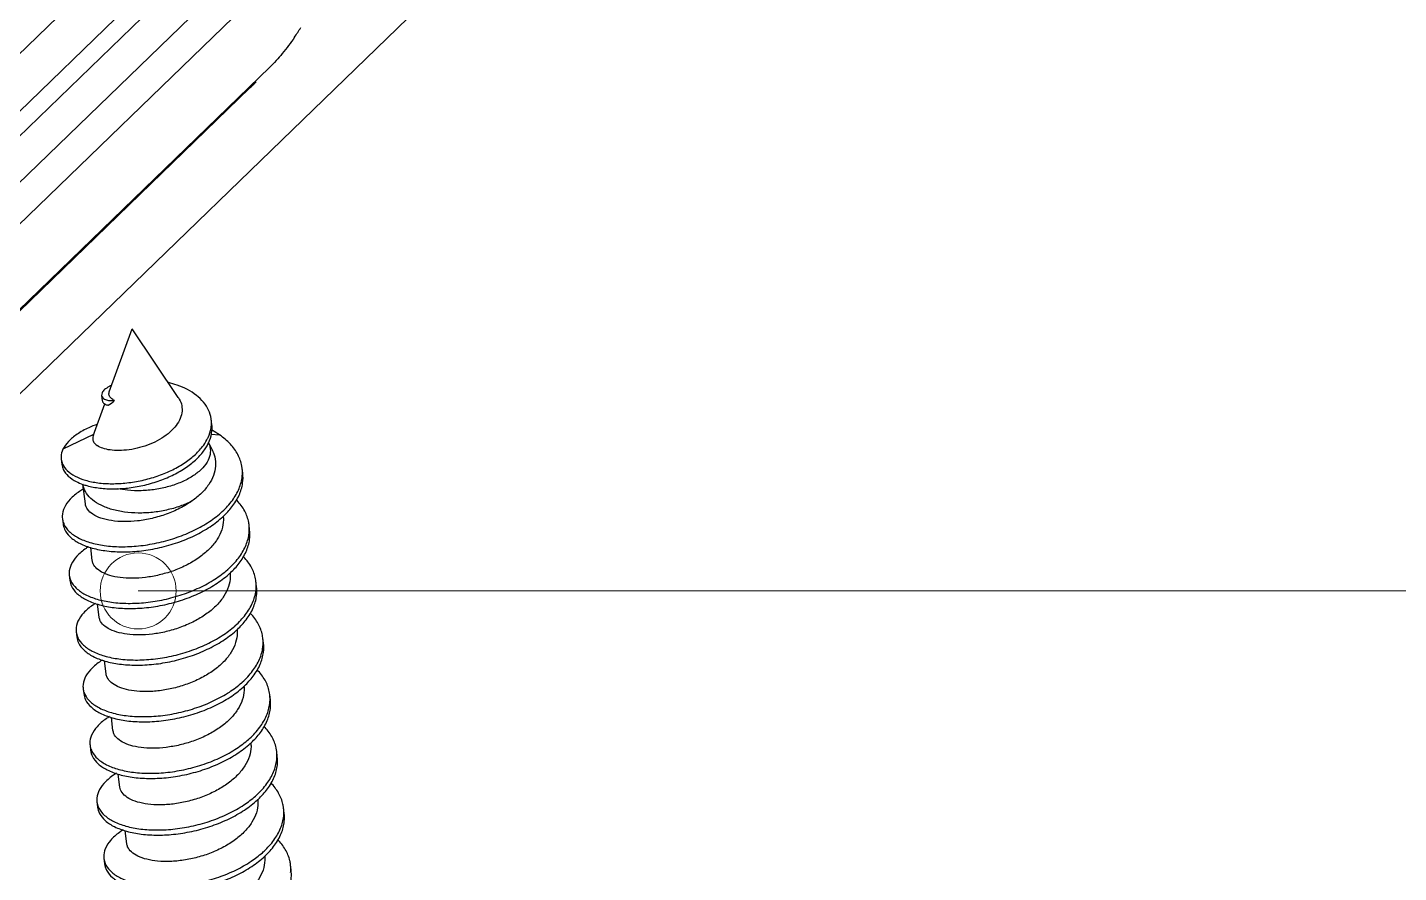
# Model space of a CAD drawing. Header units: millimetres. Extents: x 3559 to 4719, y 1270 to 1649.
# Drawn here: x 4502.55 to 4521.5, y 1328.13 to 1339.8 of the extents above; entities that cross this region are included whole.
import ezdxf

# ---------------------------------------------------------------- set-up
doc = ezdxf.new("R2010")
doc.units = ezdxf.units.MM
doc.layers.get('0').update_dxf_attribs({"linetype": 'CONTINUOUS'})
doc.styles.add('longtou', font='romand.shx', dxfattribs={"width": 0.800000011920929, "bigfont": 'fangsong.shx'})
doc.dimstyles.new('YanXiu', dxfattribs={"dimtxt": 2.5, "dimasz": 2.2, "dimexe": 1, "dimexo": 0, "dimgap": 0.66, "dimtad": 0, "dimzin": 0, "dimdsep": 46, "dimtxsty": 'longtou', "dimblk": 'CLOSEDBLANK', "dimcen": 0, "dimclrd": 3, "dimclre": 3, "dimclrt": 7, "dimadec": 0, "dimazin": 0, "dimtfac": 1, "dimtdec": 4, "dimtofl": 0, "dimtmove": 0, "dimatfit": 3, "dimldrblk": 'CLOSEDBLANK', "dimfxl": 0, "dimtolj": 1, "dimtzin": 0, "dimlwd": 0, "dimlwe": 0, "dimarcsym": 0})

# ---------------------------------------------------------------- blocks, each defined once
blk = doc.blocks.new('_ClosedBlank')
at = {"color": 0, "linetype": 'ByBlock', "lineweight": -2}
for p, q in [((-1, 0.1666666666666667), (0, 0)), ((-1, 0.1666666666666667), (-1, -0.1666666666666667)), ((0, 0), (-1, -0.1666666666666667))]:
    blk.add_line(p, q, dxfattribs=at)
blk = doc.blocks.new('*U86')
at = {"color": 7, "linetype": 'Continuous'}
for p, q in [((87.77818831610057, 83.47009663831864), (42.58232509370009, 39.75068452221853)), ((47.47680629320075, 50.01214599201853), (81.9178360486003, 83.32806179101863)), ((47.6440288015001, 48.83504349231862), (83.01829291490048, 83.05370690101859)), ((83.63645666259981, 82.89959250351853), (48.22580077720067, 48.64572616321857)), ((47.58507845280019, 49.18144014451855), (82.01994986059981, 82.49139877581865)), ((83.8569187642006, 82.43763602991862), (48.44626287880055, 48.18376968961866)), ((83.99884609360015, 81.18683515451858), (83.8358738896004, 81.02918690001866)), ((83.8358738896004, 81.02918690001866), (83.66021256050044, 80.85926404661859)), ((83.67190073910024, 80.8471811458187), (48.26124478120073, 46.5933147353187)), ((83.66021256050044, 80.85926404661859), (48.58819014680012, 46.93296875491865)), ((81.39251293410052, 75.9160784881185), (81.76502849230019, 76.93713561461868)), ((82.5142664165005, 75.8246951478186), (81.76502849230019, 76.93713561461868)), ((81.26777222370038, 75.85771286251861), (81.27798360490033, 75.77404656101862)), ((81.13137965170063, 75.20031778181851), (81.3203036859004, 75.71815449291853)), ((81.37009408870017, 75.69814340651851), (81.37515405220074, 75.69692035681851)), ((81.37009408870017, 75.69814340651851), (81.37121794220002, 75.6978593321187)), ((83.05979987220053, 75.38565852981856), (83.04958849100058, 75.46932483131854)), ((81.13751147150015, 75.22051625171866), (80.63975117859991, 74.9825253418187)), ((81.13782162010011, 75.21797507851852), (81.13751147150015, 75.22051625171866)), ((83.04822927750047, 75.2265786162186), (83.18667216770064, 75.21526752161867)), ((80.61057813620027, 74.8195740434187), (80.62078951740023, 74.73590774181866)), ((83.56202705160013, 74.59489515221867), (83.55181567040017, 74.67856145371866)), ((81.0035471200008, 74.09662602921867), (80.96461955490031, 74.4155765543187)), ((80.63007560660026, 73.85494701121866), (80.64028698780021, 73.77128070971867)), ((83.67435224470046, 73.67456583541866), (83.66414086360055, 73.75823213691865)), ((81.11587231310023, 73.1762967125187), (81.0904221046003, 73.3848213754186)), ((80.74240079980063, 72.93461769451869), (80.75261218100059, 72.85095139291866)), ((83.78667743789993, 72.7542365187187), (83.77646605670088, 72.83790282021869)), ((81.2281975063006, 72.25596739581852), (81.20276498970088, 72.46434710011863)), ((80.85472599290006, 72.01428837771869), (80.86493737410092, 71.9306220762187)), ((83.89900263100026, 71.83390720191869), (83.8887912498003, 71.9175735035185)), ((81.34052269940003, 71.33563807901851), (81.31502661860031, 71.54453859291857)), ((80.96705118610043, 71.0939590610185), (80.97726256730039, 71.01029275951873)), ((84.01132782420063, 70.9135778852185), (84.00111644300068, 70.99724418671872)), ((81.45284789250036, 70.41530876231855), (81.42729204019997, 70.6246990105185)), ((81.07937637920077, 70.17362974421872), (81.08958776040072, 70.0899634427185)), ((84.12365301730006, 69.99324856851854), (84.1134416361001, 70.07691487001853)), ((81.56517308570074, 69.49497944551854), (81.5395611861004, 69.70482891341862)), ((81.19170157240023, 69.25330042751852), (81.20191295360019, 69.16963412601854)), ((84.23597821050043, 69.07291925171853), (84.22576682930048, 69.15658555321852)), ((81.67749827880016, 68.57465012881858), (81.65183399000034, 68.7849288452187)), ((81.30402676550057, 68.33297111081856), (81.31423814670052, 68.24930480921853)), ((84.34830340359986, 68.15258993501857), (84.33809202240082, 68.23625623651856))]:
    blk.add_line(p, q, dxfattribs=at)
for centre, radius, start, end in [((81.0221731438005, 83.96119576071851), 4.0803608596, 325.9440995765231, 328.6055845217805), ((81.04046875590029, 83.56087703551862), 3.7800649306, 315.2489055741112, 316.4016412727747), ((81.18521181640062, 83.41733306451852), 3.5762134561, 314.0544208526727, 315.2495094076251), ((80.74555956330005, 76.65847749201862), 1.1493395254, 303.2153977832244, 309.6287860655255), ((82.55810917090002, 75.41001440841865), 0.4950434443, 357.1834780675944, 6.881028639206598), ((81.23412016330076, 75.16078592921872), 0.1115405542, 187.3750335331054, 189.2929380265988), ((81.27750718010066, 75.15183277841857), 0.1559237497, 157.1210336830861, 161.5857108371), ((81.2839371523005, 75.1491610945186), 0.1628865815, 154.0194178691957, 157.1345353132979), ((81.29637607830045, 75.14311166961852), 0.1767185123, 152.6622209238787, 154.0229814970052), ((82.36501797390065, 75.46717833591856), 0.6979544227, 331.5227226307014, 335.3402812611986), ((82.43050415240032, 75.35874014901856), 0.6373853039999999, 337.2781065097996, 338.6773619096), ((82.12373886080059, 74.55628101751859), 1.0324651322, 20.99265442120446, 31.23194449789331), ((80.8841392776003, 74.85418728481864), 0.2755862047, 187.2112529767048, 204.2763565084202), ((82.93853108660005, 74.60461084781855), 0.6177065202, 359.1028172901056, 6.875599196095399), ((81.45191193250048, 76.3918785763185), 2.0524971634, 270.5026643990784, 270.8914417203059), ((80.93630119610043, 73.89380990261861), 0.3085015418, 187.2327457962034, 202.7669899054084), ((80.9370159875998, 73.89396017151853), 0.3092188237, 202.741409913301, 204.1421824277267), ((82.2301158547998, 74.98443647521867), 1.4908430508, 311.4556390293228, 313.1520445379795), ((83.05002739980046, 73.68419140251854), 0.6185345638, 359.1088270178982, 6.874696090404859), ((82.34526922840087, 74.06098843751852), 1.4866323355, 311.6862024210076, 313.1565653552998), ((81.05183244530053, 72.97461571981853), 0.3118819355, 202.7281083781736, 204.7152263403065), ((83.16173127410002, 72.76377567951863), 0.61915645, 359.1143794338963, 6.875752176401517), ((82.46041193880046, 73.13755269071862), 1.4824379468, 311.9175777810991, 313.1612874093874), ((81.16661585170004, 72.0552933810186), 0.3145228646, 202.7202152216937, 205.2861904792823), ((83.27356232810052, 71.84336160451858), 0.6196518157, 359.1197905220039, 6.878062841402124), ((82.57554329480081, 72.21413025371862), 1.4782611408, 312.1497565980234, 313.1662197796897), ((81.28136088700012, 71.1359896690185), 0.3171357635, 202.7174055240219, 205.8551379007945), ((83.38552432810047, 70.92295046001868), 0.6200168764, 359.1249402658962, 6.881550507602004), ((82.6906644861001, 71.29071962981857), 1.4741000435, 312.382741391691, 313.1713854349904), ((81.39606153370005, 70.21670023581851), 0.3197137653, 202.719270074224, 206.4220882442999), ((83.49762046430078, 70.00254354361869), 0.6202484124000001, 359.1297083921021, 6.886131602903016), ((81.51071377170047, 69.29742188171872), 0.3222522812, 202.7254647930968, 206.9871290514016), ((82.8057767716, 70.3673192833187), 1.4699527059, 312.6165349201197, 313.1768068575062), ((83.6098532973001, 69.0821421566186), 0.6203438221, 359.1339752161063, 6.891716907403272), ((81.62531294420023, 68.37815060451862), 0.3247457746, 202.7355695743963, 207.5503028509238), ((82.92088147810045, 69.44392764411873), 1.4658171092, 312.8511401966162, 313.1825059782299), ((83.72222476930074, 68.16174759691853), 0.6203011111, 359.1376219659987, 6.898212152291546), ((83.71938016360036, 68.16169992781852), 0.6231446836, 354.8443416844959, 359.1459409986945)]:
    blk.add_arc(centre, radius, start, end, dxfattribs=at)
for points, start_tangent, end_tangent in [([(84.40271785520054, 81.6761876210187), (84.20515416640046, 81.41118245681855)], (-0.5602988271984929, -0.8282905433723082), (-0.6365272590447983, -0.7712542048461818)), ([(84.20515416640046, 81.41118245681855), (83.99884609360015, 81.18683515451858)], (-0.6365272590179945, -0.7712542048683035), (-0.7187494001255464, -0.69526922829877)), ([(81.42892231600035, 76.02036732261854), (81.3882462884003, 76.00011090111866), (81.31663723769998, 75.95101199641863), (81.27674477680011, 75.90178110571856), (81.26776544990025, 75.85771201211855)], (-0.9108089577027139, -0.4128281029296527), (0.1245681597224795, -0.9922110529435534)), ([(83.04958685010024, 75.46932463161852), (83.04858354240059, 75.4770446383186), (83.00704831290022, 75.61789148771868), (82.92527924180013, 75.74632014971871), (82.80827224780023, 75.85868476861856), (82.66238642890039, 75.9521753587187), (82.49502592360022, 76.02492337451872), (82.35264924590047, 76.06719354041866)], (-0.1207786628792865, 0.992679462159408), (-0.9714625406971481, 0.237193026925839)), ([(81.26776544990025, 75.85771201211855), (81.26795829930052, 75.85632014151861), (81.2880464751006, 75.8181485869186), (81.29897055699985, 75.80850494581864)], (0.1245681606354595, -0.9922110528289323), (0.7981844440344922, -0.6024131417070419)), ([(81.29897055699985, 75.80850494581864), (81.33330767670031, 75.79022366541858), (81.39879720200042, 75.7747896376186), (81.47862098299993, 75.77326435401869)], (0.7981844440696787, -0.6024131416604205), (0.9977675888076809, 0.06678202396533468)), ([(81.47862098299993, 75.77326435401869), (81.42056552470058, 75.81246446671867), (81.39050689100077, 75.85932253561873), (81.39061866970042, 75.9103643811186), (81.39247346320008, 75.91616823251866)], (-0.9001084067848607, 0.4356659913686399), (0.3342090099367649, 0.9424989855045401)), ([(82.51433808070033, 75.8246000784186), (82.53104362839986, 75.79744517481868), (82.57014551140037, 75.69026064441869), (82.57120120630043, 75.5731516891185), (82.53243603650026, 75.45453080021866), (82.45789370840066, 75.34186215141858), (82.3485953940999, 75.23542690941872), (82.20998550350032, 75.14115551271857), (82.05339809290035, 75.0652719002187), (81.88601993230077, 75.00923624391862), (81.71376832680016, 74.97416417751856), (81.54915782290027, 74.96178173211865)], (0.5583554297520351, -0.829601840684084), (-0.9999731928574329, -0.007322128550582639)), ([(81.27838542110021, 75.77409523941856), (81.28452008400018, 75.75299942091851)], (0.1202665377793053, -0.99274163803609), (0.4412177706436959, -0.8974000662292192)), ([(81.28452008400018, 75.75299942091851), (81.31807222780026, 75.71905133041855), (81.32010570700004, 75.71782101861868)], (0.4412177701133174, -0.8974000664899864), (0.8598791231090835, -0.5104976921016917)), ([(81.32010570700004, 75.71782101861868), (81.37009290560036, 75.69813868171855)], (0.8598791230371183, -0.5104976922229096), (0.9700496229431758, -0.2429068319907913)), ([(81.19690653500038, 75.38735145711871), (81.05927579870058, 75.33165110951859), (80.86862077610022, 75.2259805230185), (80.72708860420062, 75.1074626422187), (80.63975117859991, 74.9825253418187)], (-0.9417084388688662, -0.3364301059108163), (-0.4251646097874361, -0.9051160448165181)), ([(82.99932016110051, 75.17597203191872), (83.04651755590021, 75.32811923651866), (83.05255460740045, 75.38568906981868)], (0.4168449620182564, 0.9089776001860544), (0.04826691392398936, 0.9988344732838641)), ([(83.0242589223999, 75.12697453701867), (83.06135485170034, 75.28111934891854), (83.05976492609989, 75.3856542931187)], (0.3635722068559827, 0.9315660204203835), (-0.1203531267315025, 0.9927311443114651)), ([(80.6329223306002, 74.74088326131869), (80.71005909560063, 74.6353047731186), (80.83579913590074, 74.54691555461864), (81.00388670020038, 74.48003151201851), (81.20645726780094, 74.43799758491855), (81.4343959216003, 74.42306484311871), (81.67774394210028, 74.43631603141853), (81.92613552270086, 74.47764227831863), (82.16924530620054, 74.54577143141864), (82.39722708970021, 74.63834621291858), (82.60112457110063, 74.75204820401859), (82.77323637280006, 74.88276166411856), (82.90741974060074, 75.0257694643185), (82.9785242928001, 75.13438655001869)], (0.4110671406833685, -0.911605071207044), (0.4764376301909118, 0.8792082714226862)), ([(81.12956715340079, 75.20108685661853), (81.1227584281005, 75.15461815121853), (81.12350236280054, 75.14646819701852)], (-0.3154897738274859, -0.9489289765890184), (0.1283065931851025, -0.9917345502427718)), ([(81.12404350890029, 75.1427741168186), (81.14334175880049, 75.09412622151854), (81.19704985499993, 75.04270663371858)], (0.1614259318362738, -0.9868848304289568), (0.8339005015925341, -0.5519148063276798)), ([(81.48384461230035, 74.33962983171864), (81.7180650725004, 74.35618613901852), (81.97010576340017, 74.40174646611854), (82.2152788712001, 74.47465856091867), (82.44339319500068, 74.57230254871865), (82.64526489270065, 74.69106178661855), (82.81310148010016, 74.82650556931867), (82.94081615830055, 74.97360540651857), (83.01842234130072, 75.11254463951855)], (0.9998790238732977, 0.01555434402928535), (0.3862117154024259, 0.9224101641276051)), ([(83.18667216770064, 75.21526752161867), (83.06382365480022, 75.29025968671863)], (-0.8231950067121127, 0.5677587347846308), (-0.8797812066639196, 0.4753788262017756)), ([(83.55179531790054, 74.67855898971857), (83.5471803131004, 74.70977932011851), (83.48365295060012, 74.89506156441871), (83.36187351190074, 75.06547549771858), (83.18667216770064, 75.21526752161867)], (-0.1201895176879519, 0.9927509656696073), (-0.8231950067793702, 0.5677587346871139)), ([(80.63975117859991, 74.9825253418187), (80.60874177090045, 74.85853063851869), (80.61073294150083, 74.81959347661859)], (-0.4251646101299509, -0.9051160446556271), (0.1245557815811653, -0.9922126068916405)), ([(81.54915782290027, 74.96178173211865), (81.40657311409996, 74.97069871411873), (81.28699641700041, 74.99849916201856), (81.19704985499993, 75.04270663371858)], (-0.9999731928573193, -0.007322128566087879), (-0.8188037682544346, 0.5740735049558883)), ([(83.00622056350039, 75.0871107989185), (83.02859314000034, 75.02284376641865), (83.03047030050038, 74.89901309801871), (82.98157313610045, 74.77367906611858), (82.88435243270033, 74.65312356611867), (82.74368101120035, 74.54338898751871), (82.56660949580055, 74.44997536211872), (82.36201292820078, 74.37756469541864), (82.14014593930006, 74.32978629881859), (81.91212877470025, 74.30903488421859), (81.68938993470056, 74.31635053791865), (81.52899587150023, 74.34082467931853)], (0.4276248557334167, -0.9039562947172693), (-0.9784494604917039, 0.206486448135207)), ([(83.08765112840047, 74.92614867021871), (83.1082326118003, 74.85949093181853), (83.12012474380026, 74.70962265251865), (83.08687100030056, 74.55849111261864), (83.00981319530001, 74.41020385161869), (82.8923514468006, 74.27021980341851), (82.7379974876003, 74.14212343571853)], (0.3584360840988359, -0.9335542692398189), (-0.8173091633519727, -0.576199385196564)), ([(80.62094477660048, 74.7359273041186), (80.6447133444999, 74.6538056638185), (80.72498207150056, 74.54720281231857), (80.85508312870024, 74.45853509371864), (80.96359369810034, 74.41254624031853)], (0.125008814119871, -0.9921556311347246), (0.9441890383311087, -0.3294040981763526)), ([(83.20690216890034, 73.9507628321187), (83.37616643740057, 74.12980116661856), (83.49216456400063, 74.32040322981857), (83.55000669450055, 74.51599015981856), (83.55616187820033, 74.59493870501865)], (0.7493711895482864, 0.662150149343022), (0.01524062819531996, 0.9998838548812617)), ([(83.24975818120038, 73.89680486091856), (83.38637781860052, 74.04613486511857), (83.50237594520058, 74.23673692831858), (83.5602180757005, 74.43232385831857), (83.5620066991005, 74.59489268811853)], (0.7294398314016797, 0.6840449783199123), (-0.1201895176937535, 0.9927509656689048)), ([(80.97235323760015, 74.3376834740186), (80.90619198560034, 74.29568679001864), (80.75619050230034, 74.1692640178187), (80.66224406430047, 74.03460140021866), (80.62804506710017, 73.8984164550186), (80.6302544293003, 73.85496948811851)], (-0.8606993853553743, -0.5091135119488392), (0.1247123436490689, -0.9921929405824034)), ([(80.96359369810034, 74.41254624031853), (81.02837482440009, 74.39226736291857), (81.23652841910007, 74.35182411011851), (81.4699185645004, 74.33946040081855)], (0.944189038333842, -0.3294040981685178), (0.999961547957142, 0.008769413159188458)), ([(82.7379974876003, 74.14212343571853), (82.54210826010058, 74.0575270451186), (82.32437432810002, 73.99503274241852), (82.0945907435007, 73.95745191501851), (81.86309414400057, 73.94647513701852), (81.64029893600036, 73.9625962472187), (81.43623312900036, 74.00508842261866), (81.26005789260034, 74.07204607091853), (81.11972265720033, 74.16044848801857), (81.02152653220037, 74.26632505821863), (80.96989092059994, 74.38491002131855), (80.96468091930001, 74.41558388031854)], (-0.8875123527012758, -0.4607839231165149), (-0.1188434602719496, 0.9929130032135695)), ([(82.7379974876003, 74.14212343571853), (82.5403081621007, 74.02353402831864), (82.31983459550065, 73.92836038641849), (82.08721430620062, 73.8596011084187), (81.85367364500053, 73.81900827711866), (81.63050490940077, 73.80699753831868), (81.42849317240052, 73.82262076731854), (81.25740152310027, 73.86362203791873), (81.12555721540048, 73.92653689441863), (81.03941548020066, 74.00685392481864), (81.00355006350037, 74.09662636621852)], (-0.8173091633114566, -0.5761993852540339), (-0.1228522243512748, 0.9924249749839754)), ([(83.66411488680023, 73.7582289934187), (83.65870846420057, 73.79390454191866), (83.5937817076001, 73.97890991751865), (83.47068920170022, 74.14890455671866), (83.45772656080044, 74.16243607701858)], (-0.1201364174749143, 0.9927573929194852), (-0.699020508990625, 0.7151016207578387)), ([(80.64046581050025, 73.77130318661852), (80.66505489270094, 73.68382262941873), (80.7516072870003, 73.56471735891864), (80.8942274785004, 73.46351589671872), (81.08693733900054, 73.38556791391852), (81.32171114250013, 73.33527251111855), (81.5888036458, 73.3158983886185), (81.87714846110066, 73.32945022681861), (82.17481043480075, 73.37658673721853), (82.46947354050099, 73.45659373561853), (82.7489443414006, 73.56741333661853), (83.0016504416999, 73.70572807731855), (83.21711355000025, 73.86709653061871)], (0.1247123437252334, -0.99219294057283), (0.7493711895468965, 0.6621501493445948)), ([(80.65484351150008, 73.76748893091849), (80.74139590580035, 73.64838366051868), (80.88401609730045, 73.5471821982187), (81.07672595780059, 73.46923421551855), (81.31149976130018, 73.41893881261853), (81.57859226460096, 73.39956469011872), (81.86693707990071, 73.4131165283186), (82.16459905369993, 73.46025303871852), (82.45926215930012, 73.54026003721856), (82.73873296020065, 73.65107963811852), (82.99143906050085, 73.78939437881854), (83.20690216890034, 73.9507628321187)], (0.4090092558044416, -0.9125302343847554), (0.7493711895281944, 0.6621501493657607)), ([(83.24431463690053, 73.89546252911873), (83.24712064970026, 73.83500039571868), (83.22004054490026, 73.67554696231855), (83.14562263170046, 73.51963918511865), (83.03030267980012, 73.37457092381851), (82.8748193632, 73.2394530428187), (82.68614237640031, 73.12074485741869), (82.47693514500043, 73.02478186391863), (82.259238529301, 72.95413510281855), (82.03637291900031, 72.9079818958187), (81.81722702930074, 72.88758825901868), (81.61600200870089, 72.89306799181873)], (0.1065718299681139, -0.9943050060505819), (-0.9956289960203034, 0.09339647896790673)), ([(83.31958559880059, 73.03075012581871), (83.32374347730001, 73.0344401537186), (83.49183511470073, 73.21382089041867), (83.60652047280018, 73.4046159248187), (83.66296336150026, 73.60023850661855), (83.66848714590014, 73.6745711639187)], (0.7491367262266868, 0.6624154024615991), (0.01517526327261781, 0.9998848490624341)), ([(83.36211726390047, 72.97650894331855), (83.50204649590069, 73.13015458881864), (83.61673185400014, 73.32094962331871), (83.67317474270021, 73.51657220511856), (83.67432626800019, 73.67456269191871)], (0.7294108838746773, 0.6840758455647752), (-0.1201364175220075, 0.9927573929137863)), ([(81.05634255000041, 73.40009449081867), (81.01441115260059, 73.37254481731861), (80.86566040570051, 73.24585473051866), (80.7730779641006, 73.11107905521862), (80.74030046500047, 72.97493993091871), (80.74256448120013, 72.93463831601866)], (-0.8470440010638806, -0.5315227749228556), (0.1249979306122466, -0.9921570023653797)), ([(81.61600200870089, 72.89306799181873), (81.44007579930076, 72.92245957691853), (81.29668862330072, 72.97311424621853), (81.1916285051002, 73.04188016451872), (81.13037583550067, 73.12401060621869), (81.11613090960054, 73.17629103461854)], (-0.9956289960201982, 0.09339647896902847), (-0.1242074747387945, 0.9922562689240173)), ([(83.77643481000086, 72.8378990396186), (83.77020333920063, 72.87802501361853), (83.70387856280013, 73.0627500379187), (83.57947566840085, 73.23232223661853), (83.56988026250019, 73.24227999761865)], (-0.1201173775890742, 0.992759696805387), (-0.6992120536186892, 0.7149143333815146)), ([(80.74256448120013, 72.93463831601866), (80.76416856030028, 72.85411745871852)], (0.1249979304569042, -0.9921570023849506), (0.3863676903550332, -0.9223448421548837)), ([(80.75277586240009, 72.85097201451867), (80.77873118160005, 72.76054893171863), (80.86664577560077, 72.6417952018187), (81.01051379060027, 72.54107962381863), (81.2043060891001, 72.4637320067186), (81.43995269650077, 72.41412690881862), (81.70767269070075, 72.39550481181868), (81.99637403260022, 72.40983965421856), (82.29410699460095, 72.45775813951855), (82.58855264810063, 72.53851411731853), (82.8675264457006, 72.65001908491854), (83.11947630820032, 72.78892756251867), (83.33395485850087, 72.95077385211857)], (0.1249979305888525, -0.9921570023683272), (0.746724608582211, 0.66513333921684)), ([(80.7685198004001, 72.84421523321862), (80.85643439439991, 72.72546150331868), (81.00030240940032, 72.62474592531862), (81.19409470790015, 72.54739830821859), (81.42974131539995, 72.4977932103186), (81.6974613095008, 72.47917111331867), (81.98616265140026, 72.49350595571855), (82.28389561340009, 72.54142444101853), (82.57834126690068, 72.62218041881852), (82.85731506450065, 72.73368538641853), (83.10926492700037, 72.8725938641187), (83.31958559880059, 73.03075012581871)], (0.4181190641240794, -0.9083922325823819), (0.7491367262504098, 0.6624154024347703)), ([(83.35669970829986, 72.97458228021856), (83.359344861301, 72.9095714869186), (83.3314974404002, 72.75255725941861), (83.25666721000016, 72.59729972921855), (83.13997790870053, 72.4515049692186), (82.98548959210075, 72.31790560251852), (82.8010641831006, 72.20181344881871), (82.59347386820082, 72.10609194411859), (82.37304145689995, 72.03419735081866), (82.14687846910056, 71.98738006391864), (81.92914927660058, 71.96724533141855), (81.72832720180031, 71.97273867501872)], (0.1052692328521985, -0.9944437583969794), (-0.9956289960181931, 0.09339647899040351)), ([(83.43177155230023, 72.11029733181863), (83.44055934420066, 72.11812709221863), (83.60747450070085, 72.29784687441861), (83.72084443780022, 72.48883126751866), (83.77588673809987, 72.68448578031871), (83.78081376150021, 72.7542057625185)], (0.7491924983740225, 0.6623523234503601), (0.01511738871346693, 0.9998857257499408)), ([(83.47448015860027, 72.05621652101854), (83.61768588189989, 72.21418057291862), (83.73105581900018, 72.40516496601867), (83.78609811930073, 72.6008194788185), (83.7866461911999, 72.75423273801857)], (0.7293761181900843, 0.6841129133512716), (-0.1201173776375601, 0.9927596967995205)), ([(81.16917425930023, 72.48008557391859), (81.12265787200067, 72.44939490431852), (80.97516111520054, 72.32244100851858), (80.88394466460068, 72.18755596241863), (80.852589317401, 72.0514663764186), (80.85487355140049, 72.01430700091873)], (-0.8473018353529695, -0.5311116641606447), (0.1252152819080066, -0.9921295949505278)), ([(81.72832720180031, 71.97273867501872), (81.55115282140014, 72.00244580851859), (81.40508393330038, 72.05469633981852), (81.30033152440046, 72.12490077121856), (81.24121930140063, 72.20713457411853), (81.22849580660022, 72.2558177898186)], (-0.9956289960257945, 0.09339647890937117), (-0.1234630304024283, 0.9923491724810622)), ([(83.88875467480011, 71.91756907811873), (83.88166495460064, 71.96214065111872), (83.81394356440069, 72.14658184751852), (83.6882329894006, 72.3157284690185), (83.68204567890007, 72.3221119596185)], (-0.1201192783079552, 0.9927594668290884), (-0.6993953423364779, 0.7147350244097744)), ([(80.85487355140049, 72.01430700091873), (80.87649937140031, 71.93381474001853)], (0.1252152819781326, -0.9921295949416775), (0.386240206330854, -0.9223982345025923)), ([(80.86508493260044, 71.93064069941852), (80.89244021110062, 71.8372817996185), (80.98171495250062, 71.71888293791858), (81.12682748430052, 71.61865616741852), (81.32169779480046, 71.54191131521861), (81.55821184170054, 71.4929982995186), (81.82655324300049, 71.47512931061851), (82.11560455760082, 71.49024750101853), (82.41340175130063, 71.53894755191868), (82.70762327000011, 71.62045136351867), (82.98609372830015, 71.73263986291863), (83.23728162309999, 71.87213962831856), (83.45077072540062, 72.03446079071864)], (0.1252152818919935, -0.9921295949525488), (0.7440534221664543, 0.668120127643516)), ([(80.88222882990067, 71.92094810111871), (80.97150357130067, 71.80254923941857), (81.11661610310057, 71.70232246891851), (81.3114864136005, 71.6255776167186), (81.54800046050059, 71.57666460111864), (81.81634186180054, 71.55879561211873), (82.10539317639996, 71.57391380251852), (82.40319037009976, 71.62261385341867), (82.69741188880016, 71.7041176651187), (82.9758823471002, 71.81630616441862), (83.22707024190095, 71.9558059299186), (83.43177155230023, 72.11029733181863)], (0.4271520160871797, -0.9041798245662517), (0.7491924983519986, 0.6623523234752715)), ([(83.46908081340007, 72.05374930491871), (83.47181495770019, 71.99843843551866), (83.44672608630026, 71.84129597741867), (83.37611825480053, 71.68832987071869), (83.26333543710098, 71.54269974851854), (83.1095828271009, 71.40632020671865), (82.92239111920026, 71.28637466681857), (82.71461389800061, 71.1892281075186), (82.49530517000039, 71.11653148051869), (82.26694394210062, 71.06822164251867), (82.04374953040042, 71.04699406691861), (81.84065239500069, 71.05240935831853)], (0.1045603126862464, -0.9945185473438666), (-0.9956289960192736, 0.09339647897888544)), ([(83.54395317140006, 71.18984043211867), (83.55734966710042, 71.20182357321869), (83.72308451910067, 71.3818790367186), (83.83513641220088, 71.57304917161855), (83.88877680890073, 71.76873189381854), (83.89314102380013, 71.83384254471866)], (0.7492546667058515, 0.6622819976562125), (0.01506262265414386, 0.9998865522641952)), ([(83.58684717410051, 71.13592783101853), (83.73329590030062, 71.29821273521861), (83.84534779339992, 71.48938287011856), (83.89898819009977, 71.68506559231855), (83.89896605600006, 71.8339027765187)], (0.7293353504191005, 0.6841563758593849), (-0.1201192782920454, 0.9927594668310136)), ([(81.28196902770014, 71.56005454521869), (81.23093223320029, 71.52623712991863), (81.0846926924005, 71.39902293661862), (80.9948441967008, 71.2640322089187), (80.96491162320035, 71.12799587751874), (80.96718192610024, 71.09397558061869)], (-0.8475362810890822, -0.5307374607446589), (0.1253581664119331, -0.9921115512450392)), ([(81.84065239500069, 71.05240935831853), (81.6704791034008, 71.0803694624185), (81.52847267139987, 71.12907764591864), (81.42275651630007, 71.19547626821873), (81.35934467830066, 71.2741815341185), (81.34066143780001, 71.33566924261868)], (-0.9956289960147414, 0.09339647902719947), (-0.1264404324773074, 0.9919742017990949)), ([(84.00107458740058, 70.99723912151853), (83.99309332790017, 71.04625137021867), (83.92397676110068, 71.2304052686186), (83.79696124280053, 71.39912318571874), (83.79422271330077, 71.40193213601856)], (-0.1201408536477304, 0.9927568560754415), (-0.6995709259462357, 0.7145631669563766)), ([(80.97739330730019, 71.0103092791187), (81.00618194829985, 70.91402131451855), (81.09681475440084, 70.79598064071865), (81.24316846830061, 70.69624558991859), (81.43911234050029, 70.62010588841872), (81.67648844290034, 70.57188671671861), (81.94544515390044, 70.5547719017186), (82.23483987940017, 70.57067376621853), (82.53269454690053, 70.62015495591868), (82.8266852530005, 70.70240543921864), (83.10464604750086, 70.8152756202187), (83.3550662616999, 70.95536421081852), (83.56756104830038, 71.1181572717187)], (0.1253581663411205, -0.9921115512539869), (0.7413575217118724, 0.6711102927248476)), ([(80.99597056710081, 70.99768761601854), (81.08660337319998, 70.87964694221864), (81.23295708710066, 70.77991189141858), (81.42890095930034, 70.70377219001853), (81.66627706170038, 70.65555301831864), (81.93523377270049, 70.63843820321858), (82.22462849820022, 70.65434006771852), (82.52248316570058, 70.70382125741867), (82.81647387180055, 70.78607174081867), (83.0944346663, 70.89894192171869), (83.34485488050086, 71.03903051241855), (83.54395317140006, 71.18984043211867)], (0.4361068189318774, -0.8998949063535802), (0.7492546666738874, 0.6622819976923743)), ([(83.58147210639981, 71.13271588281873), (83.58398736080017, 71.06859913531866), (83.55516301399985, 70.90893076501857), (83.47906435540062, 70.7531361068186), (83.3625948380004, 70.60875948341868), (83.20795937210096, 70.47564763321861), (83.02019424370064, 70.35818969791853), (82.81139205630097, 70.2628192100185), (82.59303328580063, 70.1923082156186), (82.37145234790023, 70.14671000951853), (82.15377512250052, 70.12658587201872), (81.95297758810011, 70.13208004161856)], (0.1029304313451567, -0.9946885574405187), (-0.9956289960204149, 0.09339647896671853)), ([(80.96718192610024, 71.09397558061869), (80.98882825750024, 71.01351618931858)], (0.1253581663959805, -0.992111551247055), (0.3861891924186918, -0.9224195941430335)), ([(83.65613057530027, 70.26937958081862), (83.67411434400037, 70.28552952201858), (83.83866509450036, 70.4659172950187), (83.94939635020091, 70.65726955071864), (84.00163355940094, 70.85297676021855), (84.00546889500038, 70.91348151271859)], (0.7493229985512831, 0.6622046842496011), (0.01501298076769189, 0.9998872988534603)), ([(83.69921861750026, 70.2156431199187), (83.84887647570031, 70.38225099351871), (83.95960773139996, 70.5736032491186), (84.01184494059999, 70.76931045871856), (84.01128596860053, 70.91357281991873)], (0.7292882395387416, 0.6842065942904111), (-0.1201408536006897, 0.9927568560811341)), ([(81.3947285842005, 70.63999837281858), (81.33923432519987, 70.60307157311854), (81.19425519800097, 70.47560059951866), (81.10577659050068, 70.34050788201853), (81.07726738050042, 70.20452852031872), (81.0794899698003, 70.1736441044186)], (-0.8477753154971673, -0.5303555547306715), (0.1254217629924327, -0.9921035134338907)), ([(84.11339464770026, 70.07690918171852), (84.10448847740008, 70.1303570869186), (84.03397820240025, 70.31422022361858), (83.90646276220014, 70.48168812651852)], (-0.1201807348296956, 0.9927520289456953), (-0.6996834018237404, 0.7144530335944821)), ([(81.10974497840016, 70.07443385931856), (81.20173373590023, 69.95675468491868), (81.34932526940065, 69.85751425501871), (81.54633822899996, 69.78198207651872), (81.78457098370018, 69.73445849501854), (82.0541368931008, 69.71809890271857), (82.34386846000052, 69.73478474991862), (82.64177384210052, 69.78504663421859), (82.93552706290029, 69.86804261021871), (83.21297188050085, 69.98159260721854), (83.46261871840034, 70.12226754741869), (83.65613057530027, 70.26937958081862)], (0.444981549101955, -0.8955397372304729), (0.749322998525678, 0.6622046842785747)), ([(81.95297758810011, 70.13208004161856), (81.7770708716007, 70.16146671281854), (81.63333328689987, 70.21228583801872), (81.52909788360012, 70.28044343481861), (81.46774424659998, 70.36213653281857), (81.45310991830047, 70.41524989641857)], (-0.9956289960247161, 0.09339647892086696), (-0.1248159182676815, 0.9921799164198978)), ([(83.69386470480003, 70.21176895131862), (83.69637485320072, 70.1510082885186), (83.66964683510014, 69.99517588561866), (83.59623778830064, 69.84039902101858), (83.48051786870019, 69.69420252231862), (83.32593237150013, 69.55947395391854), (83.14155296140052, 69.44272594791869), (82.9348915677001, 69.3468443008187), (82.7143065160999, 69.27435254111856), (82.48663900220072, 69.22680988251864), (82.26634944710077, 69.20626495621855), (82.06530278130049, 69.21175072481856)], (0.1017352471105636, -0.994811509531003), (-0.9956289960209442, 0.09339647896107733)), ([(81.0794899698003, 70.1736441044186), (81.10115491990018, 70.0932215702187)], (0.1254217634104694, -0.9921035133810425), (0.386205855848798, -0.922412617491813)), ([(81.08970135100026, 70.08997780281857), (81.11995635950007, 69.99076755781857), (81.21194511710019, 69.87308838341869), (81.3595366506006, 69.7738479535185), (81.55654961020082, 69.6983157750185), (81.79478236490013, 69.65079219351855), (82.06434827430076, 69.63443260121858), (82.35407984120047, 69.65111844841863), (82.65198522330047, 69.7013803327186), (82.94573844410024, 69.78437630871872), (83.22318326169989, 69.89792630571856), (83.47283009960029, 70.0386012459187), (83.68432572520032, 70.20186322051859)], (0.1254217630846624, -0.992103513422231), (0.738636677044539, 0.674103745223687)), ([(83.76830388860071, 69.34891493541863), (83.79085327329994, 69.36924486371868), (83.95421615190025, 69.54996156691868), (84.06362420640016, 69.7414923183187), (84.11445697579984, 69.93722029241871), (84.1177973263002, 69.9931226711185)], (0.7493972516305616, 0.6621206530901756), (0.01497048158091664, 0.9998879360614547)), ([(83.81159480020051, 69.2953626373187), (83.9644275331002, 69.4662952654187), (84.07383558760012, 69.65782601671867), (84.1246683570007, 69.85355399081868), (84.12360602890021, 69.99324288011871)], (0.7292344541937003, 0.6842639189792313), (-0.1201807347155344, 0.9927520289595153)), ([(81.50745060530062, 69.71991972981868), (81.44756423630042, 69.67989831301861), (81.30384869200043, 69.5521740822187), (81.21674187520057, 69.41698306881858), (81.18965658690013, 69.28106439071871), (81.19179797850029, 69.25331261311862)], (-0.8479898799787237, -0.5300124182070358), (0.1254008321233401, -0.9921061592908159)), ([(84.22571494880049, 69.15657926971858), (84.21585042210063, 69.21445771741855), (84.14394793850079, 69.39802663521868), (84.01890851010012, 69.56123433791868)], (-0.1202374553869678, 0.992745160815235), (-0.699575889141416, 0.7145583078601754)), ([(81.22355202920062, 69.1511869120186), (81.31689459459994, 69.03387254061863), (81.46572055750039, 68.93512962181853), (81.66379810620037, 68.8602073248187), (81.90288209070059, 68.81338106411863), (82.17305107360062, 68.7977777263186), (82.46311290480025, 68.81524784731869), (82.7610622412003, 68.86628996431864), (83.05457130960076, 68.95003023741856), (83.33149384860008, 69.06425816971864), (83.58036163180077, 69.20551697061865), (83.76830388860071, 69.34891493541863)], (0.453775378393361, -0.891116101281961), (0.7493972516323666, 0.6621206530881327)), ([(82.06530278130049, 69.21175072481856), (81.88752481330084, 69.2416110917186), (81.7407854037001, 69.29433602291851), (81.63575923420012, 69.3653766109187), (81.57731275620063, 69.44829374591859), (81.56546348180018, 69.49486931971865)], (-0.9956289960126501, 0.09339647904949479), (-0.1224175247077826, 0.9924786897684099)), ([(81.19179797850029, 69.25331261311862), (81.2134790680002, 69.17293066261868)], (0.1254008320960923, -0.99210615929426), (0.3862824363343791, -0.9223805501958379)), ([(81.20200935970024, 69.16964631161864), (81.23376341040057, 69.06752061041857), (81.3271059758008, 68.95020623911864), (81.47593193870034, 68.85146332031854), (81.67400948740033, 68.77654102331871), (81.91309347190054, 68.72971476261864), (82.18326245480057, 68.71411142481861), (82.4733242860002, 68.73158154571865), (82.77127362240026, 68.78262366281865), (83.06478269080071, 68.86636393591857), (83.34170522980003, 68.98059186821865), (83.59057301300072, 69.12185066911866), (83.8010646545008, 69.28557856221869)], (0.1254008321784471, -0.9921061592838506), (0.7358906566350161, 0.6771003924657591)), ([(83.80625966380012, 69.29078335631857), (83.80878621510055, 69.23685513331861), (83.78318617740024, 69.07866116661853), (83.71130475760037, 68.92444918411866), (83.59802275900074, 68.77929284361858), (83.4435777221006, 68.64309931391858), (83.25544019910012, 68.52324498631856), (83.0463429534002, 68.42617167561866), (82.82801075700081, 68.35439280431865), (82.60161635280019, 68.30688209181858), (82.37992756270069, 68.28597842151862), (82.17762797440082, 68.2914214081186)], (0.1006246304933898, -0.9949244613226016), (-0.9956289960222078, 0.09339647894760685)), ([(83.88047324150011, 68.42844665651864), (83.9075663543008, 68.45296952311855), (84.06973761710015, 68.63401176991852), (84.17781993620065, 68.82571738791853), (84.22724704490065, 69.02146240341858), (84.23012625800038, 69.07276602671868)], (0.7494771741709956, 0.6620301846567567), (0.01493713308191992, 0.9998884348042502)), ([(83.92397603740028, 68.37508663511858), (84.0799489983001, 68.55034546831871), (84.1880313174006, 68.74205108631872), (84.2374584261006, 68.93779610181855), (84.23592633000044, 69.07291296821859)], (0.7291736734321098, 0.6843286885507014), (-0.1202374554516963, 0.9927451608073954)), ([(81.62013548650066, 68.79981750081856), (81.55592205419998, 68.75671742891859), (81.41347323370064, 68.62874346971853), (81.32774007940043, 68.49345785651872), (81.30207923880062, 68.35760357441859), (81.30410631930044, 68.33298115741854)], (-0.8481889463371524, -0.529693790138672), (0.1252916633852331, -0.9921199519645604)), ([(81.33739168460033, 68.22794685501867), (81.43208588390007, 68.11100058211855), (81.58214285830036, 68.01275805331852), (81.78128047390055, 67.93844798271857), (82.02121024670032, 67.89232075781865), (82.29197616460078, 67.87747468961857), (82.58236167550058, 67.89572935761862), (82.8803482050007, 67.94755122821857), (83.17360645910048, 68.03203458591861), (83.45000042960055, 68.14693855771861), (83.6980834973001, 68.28877871721852), (83.88047324150011, 68.42844665651864)], (0.4624868502709185, -0.8866261406740077), (0.7494771742020157, 0.6620301846216391)), ([(82.17762797440082, 68.2914214081186), (82.0015576516007, 68.32084933521855), (81.85743691220068, 68.37189137361861), (81.75174498760043, 68.44161704951853), (81.69114437930057, 68.52434006671865), (81.67775558690028, 68.57469804431867)], (-0.9956289960181837, 0.09339647899050472), (-0.1231671188897157, 0.9923859434838881)), ([(84.3380355766003, 68.23624939591855), (84.32717918150047, 68.29855317791862), (84.25388602030034, 68.48182442631855), (84.13137440320043, 68.64076026041857)], (-0.1203094626269089, 0.9927364369269541), (-0.6994482639088875, 0.7146832348074519)), ([(81.30410631930044, 68.33298115741854), (81.32580045580016, 68.25264328451863)], (0.1252916628186834, -0.992119952036108), (0.386409989426367, -0.922327122051344)), ([(81.3143177005004, 68.24931485581851), (81.34760306580029, 68.14428055351868), (81.44229726510002, 68.02733428051852), (81.59235423940027, 67.92909175171849), (81.7914918551005, 67.85478168111854), (82.03142162790027, 67.80865445621862), (82.30218754580073, 67.79380838801853), (82.59257305670053, 67.81206305611863), (82.89055958620065, 67.86388492671858), (83.18381784030043, 67.94836828441862), (83.4602118108005, 68.06327225621862), (83.70829487850096, 68.20511241571853), (83.91777773550075, 68.36930322161857)], (0.1252916633411602, -0.9921199519701261), (0.733119227613766, 0.6801001382906751)), ([(83.91866745440075, 68.36958555211868), (83.92090074360021, 68.3053628221187), (83.89179550070003, 68.14692075551852), (83.81558491650048, 67.99144519961851), (83.69827811869982, 67.84645114591854), (83.54440435400011, 67.7142714961185), (83.35848650930075, 67.59790664791853), (83.15022940100062, 67.50255136901865), (82.93058621700038, 67.43147214501869), (82.70690728110094, 67.3854956782186), (82.49057223350064, 67.3655919252185), (82.28995316750024, 67.37109209141863)], (0.09856264124286122, -0.9951308485577318), (-0.9956289960196661, 0.0933964789747015)), ([(84.0363531947005, 67.45480649431852), (84.19544079770094, 67.63440151981854), (84.30219487700015, 67.82627837141854), (84.35021513570064, 68.02203670471863), (84.34824695780026, 68.15258309431852)], (0.7291116625173155, 0.684394757125766), (-0.1203094627039066, 0.9927364369176228))]:
    blk.add_spline(points, degree=3, dxfattribs=dict(at, start_tangent=start_tangent, end_tangent=end_tangent))

msp = doc.modelspace()

# ---------------------------------------------------------------- block references
at = {"xscale": 0.85, "yscale": 0.85, "zscale": 0.85}
msp.add_blockref('*U86', (4434.501572890672, 1270.244159797749), dxfattribs=at)

# ---------------------------------------------------------------- leaders
at = {"color": 4}
msp.add_leader([(4504.08475205912, 1332.022511360342), (4533.093900112905, 1332.022511360342)], dimstyle='YanXiu', override={"dimscale": 1, "dimasz": 2.1, "dimldrblk": 'Small'}, dxfattribs=at)

doc.saveas('drawing.dxf')
